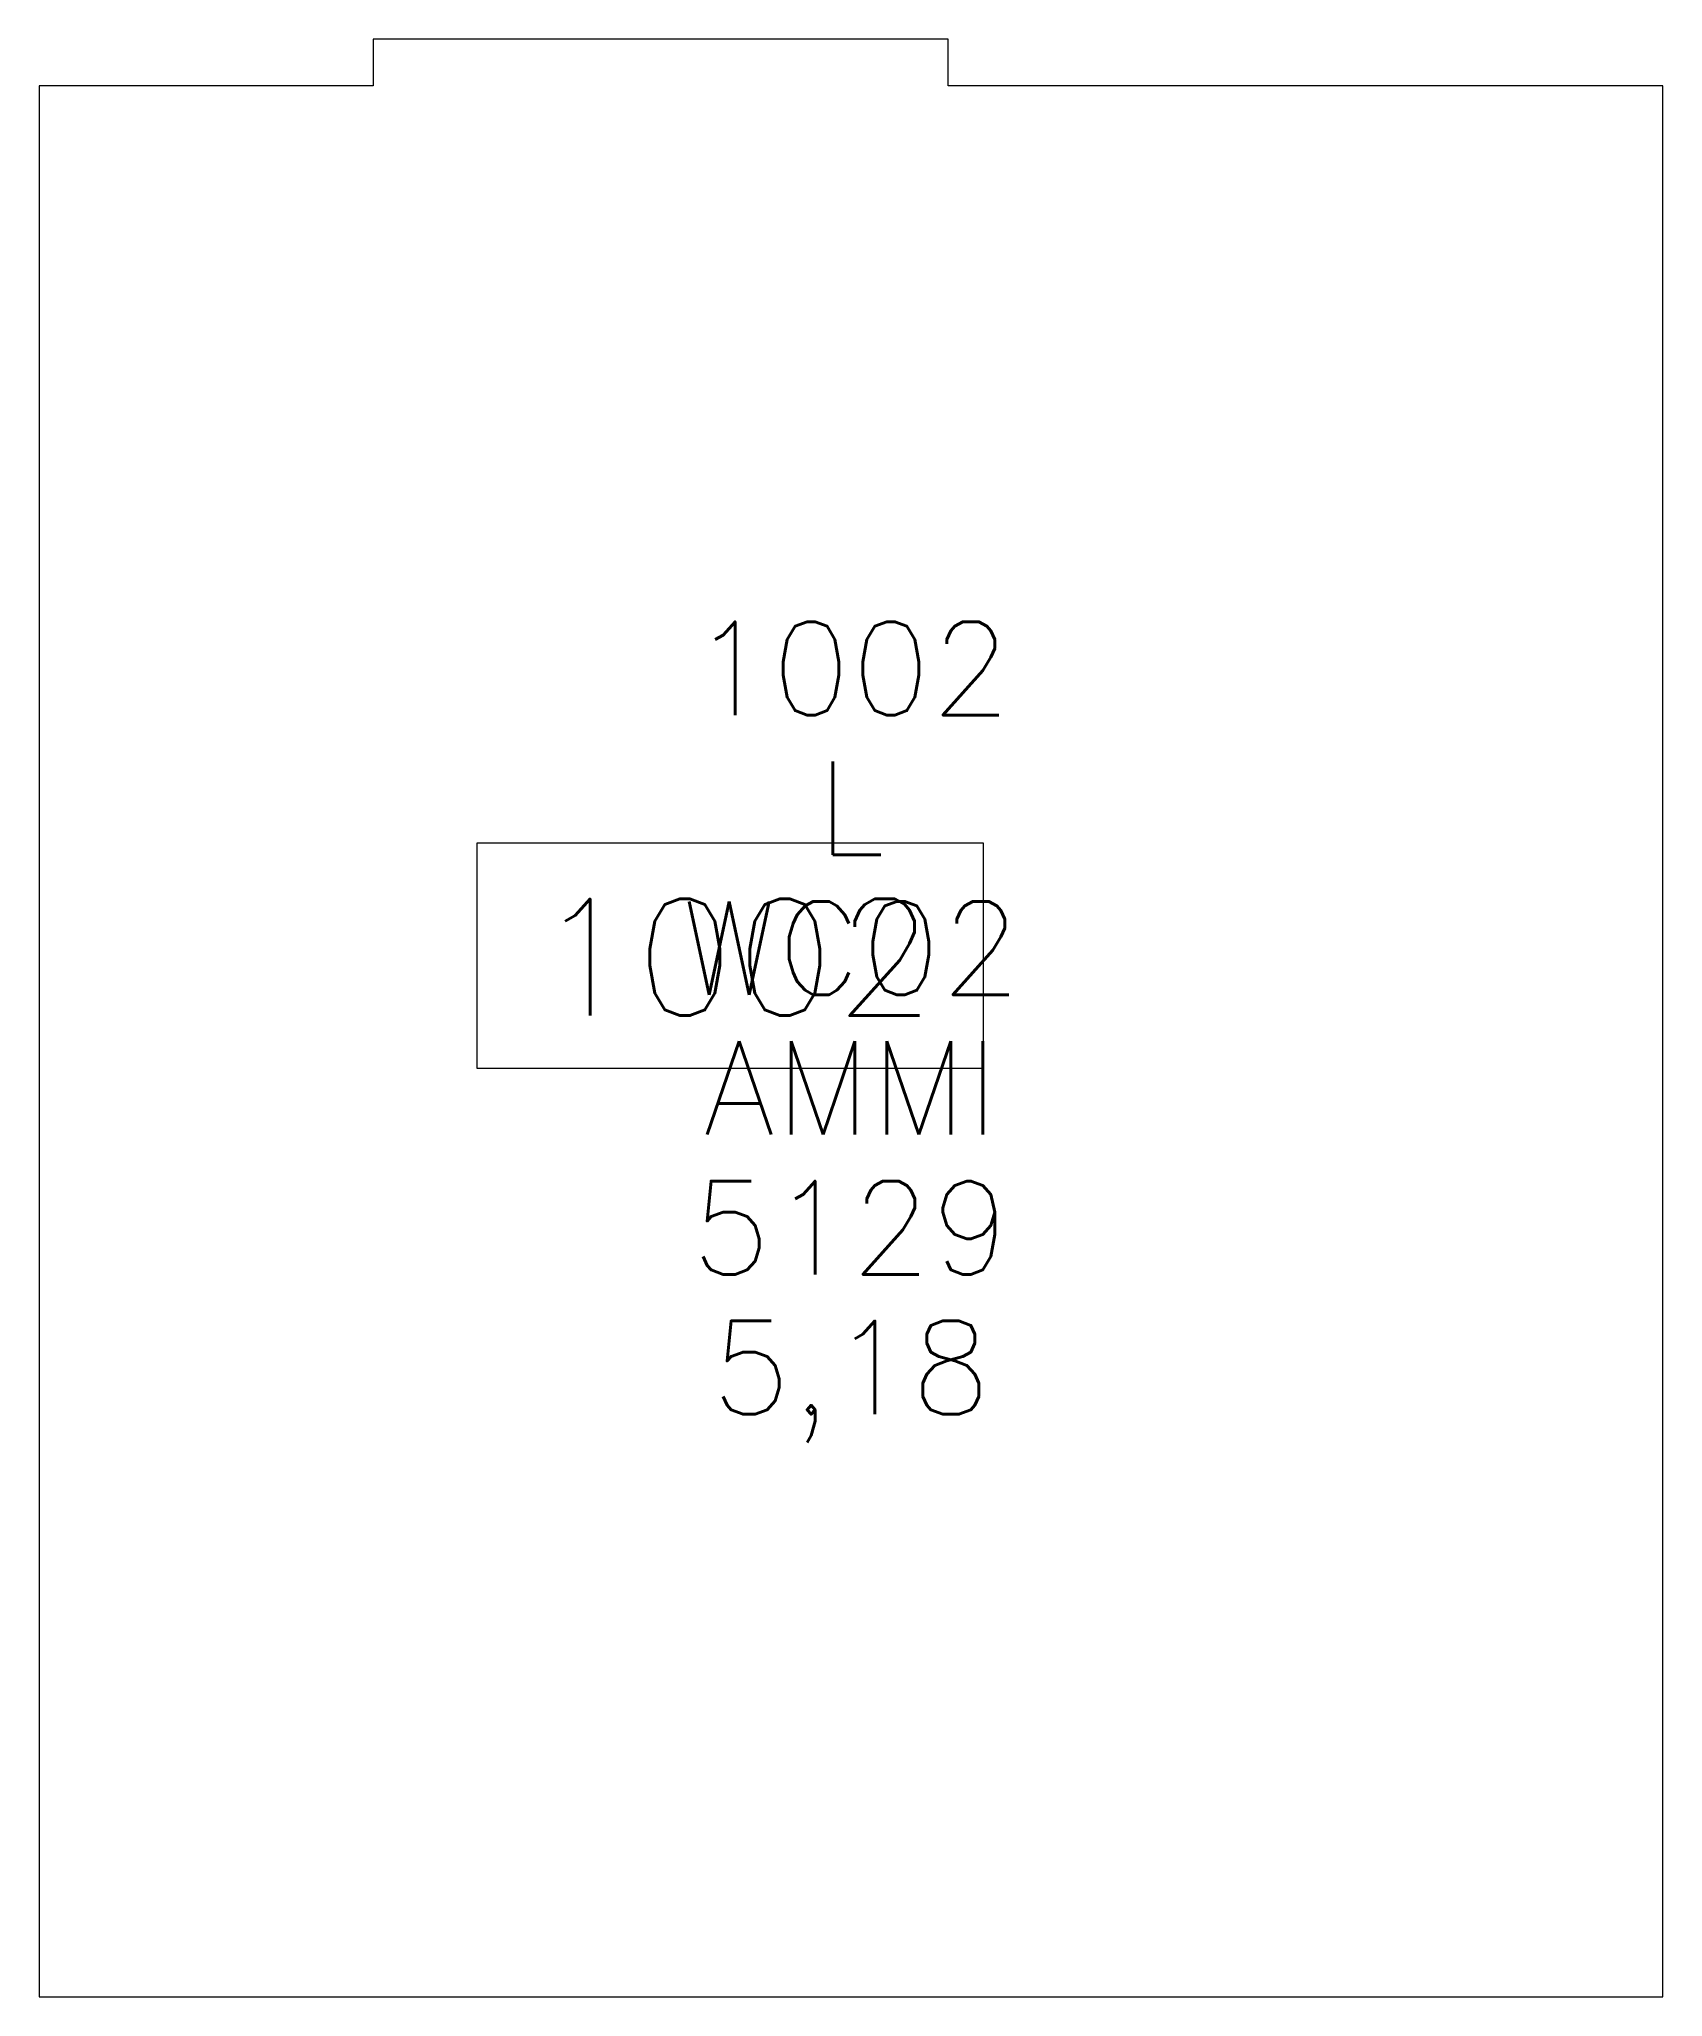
# Model space of a CAD drawing. Header units: inches. Extents: x -105 to 104, y -121 to 131.
import ezdxf
from ezdxf.enums import TextEntityAlignment as Align

# ---------------------------------------------------------------- set-up
doc = ezdxf.new("R2010")
doc.units = ezdxf.units.IN
doc.header["$MEASUREMENT"] = 0
for name, color, linetype, lineweight in [('NLOCALI', 40, 'Continuous', 0), ('RM$', 5, 'Continuous', 0), ('RM$TXT', 5, 'Continuous', 0)]:
    doc.layers.add(name, color=color, linetype=linetype, lineweight=lineweight)
doc.styles.add('TESTO2', font='ROMANS.SHX', dxfattribs={"height": 15})

msp = doc.modelspace()

# ---------------------------------------------------------------- linework, layer by layer
at = {"layer": 'NLOCALI'}
msp.add_lwpolyline([(-48.16, 28.04), (16.96, 28.04), (16.96, -0.98), (-48.16, -0.98)], close=True, dxfattribs=at)
at = {"layer": 'RM$'}
msp.add_lwpolyline([(-104.55, 125.5), (-104.55, -120.5), (-54.55, -120.5), (10.45, -120.5), (35.45, -120.5), (104.45, -120.5), (104.45, 125.5), (12.45, 125.5), (12.45, 131.5), (-61.55, 131.5), (-61.55, 125.5)], close=True, dxfattribs=at)

# ---------------------------------------------------------------- texts
at = {"layer": 'NLOCALI', "insert": (-40.71, 20.82), "char_height": 15, "width": 141.8289, "attachment_point": 1, "style": 'TESTO2'}
msp.add_mtext('1002', dxfattribs=at)
at = {"layer": 'RM$TXT', "linetype": 'Continuous', "style": 'TESTO2'}
for s, p in [('1002', (-0.05, 44.5)), ('L', (-0.05, 26.5)), ('WC02', (-0.05, 8.5)), ('AMMI', (-0.05, -9.5)), ('5129', (-0.05, -27.5)), ('5,18', (-0.05, -45.5))]:
    msp.add_text(s, height=12, dxfattribs=at).set_placement(p, align=Align.CENTER)

doc.saveas('drawing.dxf')
